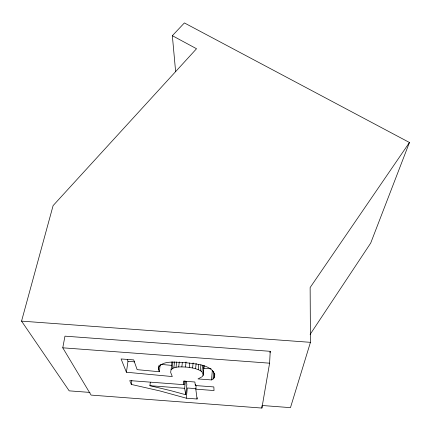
<?xml version="1.0" encoding="UTF-8"?>
<svg xmlns="http://www.w3.org/2000/svg" width="431" height="431" viewBox="0 0 431 431"><rect width="100%" height="100%" fill="white"/><g stroke="black" fill="none" stroke-linecap="round" stroke-linejoin="round"><path stroke-width="0.65" d="M269.601 363.182L270.221 351.313L64.962 336.158L62.77 347.817L91.07 395.087L261.903 408.065L269.601 363.182L62.77 347.817M261.903 408.065L262.043 405.539M204.105 365.741L203.049 375.568L202.074 376.759L198.007 378.919L211.502 379.932L213.011 379.043L213.695 371.242M213.011 379.043L214.072 377.874L214.471 373.305M211.502 379.932L212.364 370.218M203.049 375.568L203.545 370.326M203.669 369.011L203.976 365.736M203.292 374.302L201.913 371.818L200.361 370.687L200.938 364.696M201.913 371.818L202.548 365.181M200.361 370.687L198.222 369.642L198.745 364.297M184.398 380.902L183.994 384.684L129.753 380.6L131.293 384.436L159.826 390.912L186.278 398.19L197.069 399.009L197.193 397.732M198.222 369.642L195.599 368.72L196.132 363.365M196.121 385.853L195.798 389.161L214.024 390.534L213.846 386.93L195.329 385.535L195.453 384.274M195.599 368.72L192.598 367.977L193.115 362.913M150.317 382.399L149.896 385.697L170.439 390.578L185.772 394.737L186.849 384.409L186.354 381.376M192.598 367.977L189.225 367.411L189.683 362.977M186.278 398.19L187.334 387.997L196.046 388.654M160.219 364.54L159.33 371.737L137.155 369.653L133.707 359.901L121.084 358.958L126.402 372.233L172.287 376.559L170.633 372.319L171.085 369.663C174.857 366.091 180.724 366.98 185.486 367.029L186.025 361.965M185.772 394.737L184.64 388.32L185.405 381.047M181.86 366.867L182.345 362.433M178.709 366.948L179.269 361.889M176.031 367.277L176.635 361.932M172.168 368.645L172.933 362.008M173.833 367.848L174.517 361.851M171.085 369.663L172.001 361.722M159.33 371.737L158.473 369.432L158.964 365.477M131.293 384.436L131.843 380.487M126.402 372.233L127.985 361.259L127.28 359.379M270 352.628L270.221 351.313M214.072 377.874L214.832 374.679C210.904 363.759 193.611 364.071 184.112 362.401C176.107 362.762 163.694 359.75 158.392 367.465L158.473 369.432M89.977 392.425L69.192 390.847L21.55 321.127L53.105 205.609L196.536 48.735L172.346 35.687L184.393 22.935L409.45 142.499L370.703 243.079L310.115 334.424M409.45 142.499L310.137 287.536L310.444 342.333L290.467 407.645L262.307 405.506M21.55 321.127L310.444 342.333M203.771 368.273L211.142 368.823M149.896 385.697L184.64 388.32M127.985 361.259L134.688 361.889M160.817 364.367L171.533 365.38M185.486 367.029L189.225 367.411M183.994 384.684L183.369 381.133L194.871 382.001L195.329 385.535M195.798 389.161L197.069 399.009M172.346 35.687L175.632 71.697"/></g></svg>
